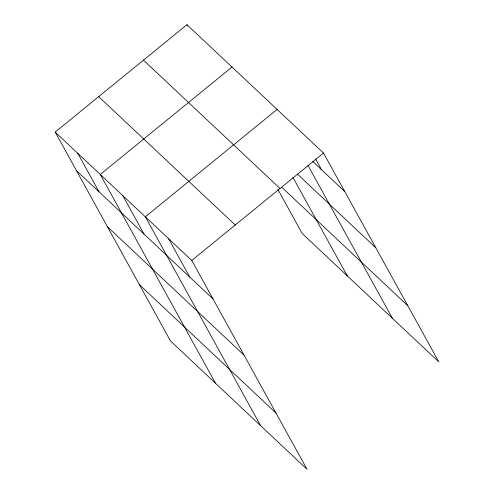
<?xml version="1.0" encoding="UTF-8"?>
<svg xmlns="http://www.w3.org/2000/svg" width="494" height="494" viewBox="0 0 494 494"><rect width="100%" height="100%" fill="white"/><g stroke="black" fill="none" stroke-linecap="round" stroke-linejoin="round"><path stroke-width="0.74" d="M55.198 132.096L191.765 260.455L307.052 469.3L170.486 340.946L55.198 132.096L186.948 24.7L323.514 153.054L438.802 361.904L302.235 233.545L277.85 189.375M232.013 67.054L100.263 174.456L215.551 383.301M277.078 109.415L145.329 216.81L260.622 425.661M191.765 260.455L323.514 153.054M312.702 161.421L344.763 191.549M297.487 174.166L375.798 247.766M281.648 187.146L407.772 305.687M143.47 60.138L280.036 188.498M98.677 96.657L235.243 225.011M76.447 170.591L213.013 298.95M107.482 226.808L244.048 355.161M139.456 284.729L276.023 413.083M315.586 158.926L321.551 169.732M307.935 165.311L392.372 318.26M292.849 177.26L347.301 275.905M186.948 24.7L187.689 26.052M168.547 238.633L189.795 277.128M122.796 195.636L144.05 234.131M77.731 153.276L98.979 191.771"/></g></svg>
